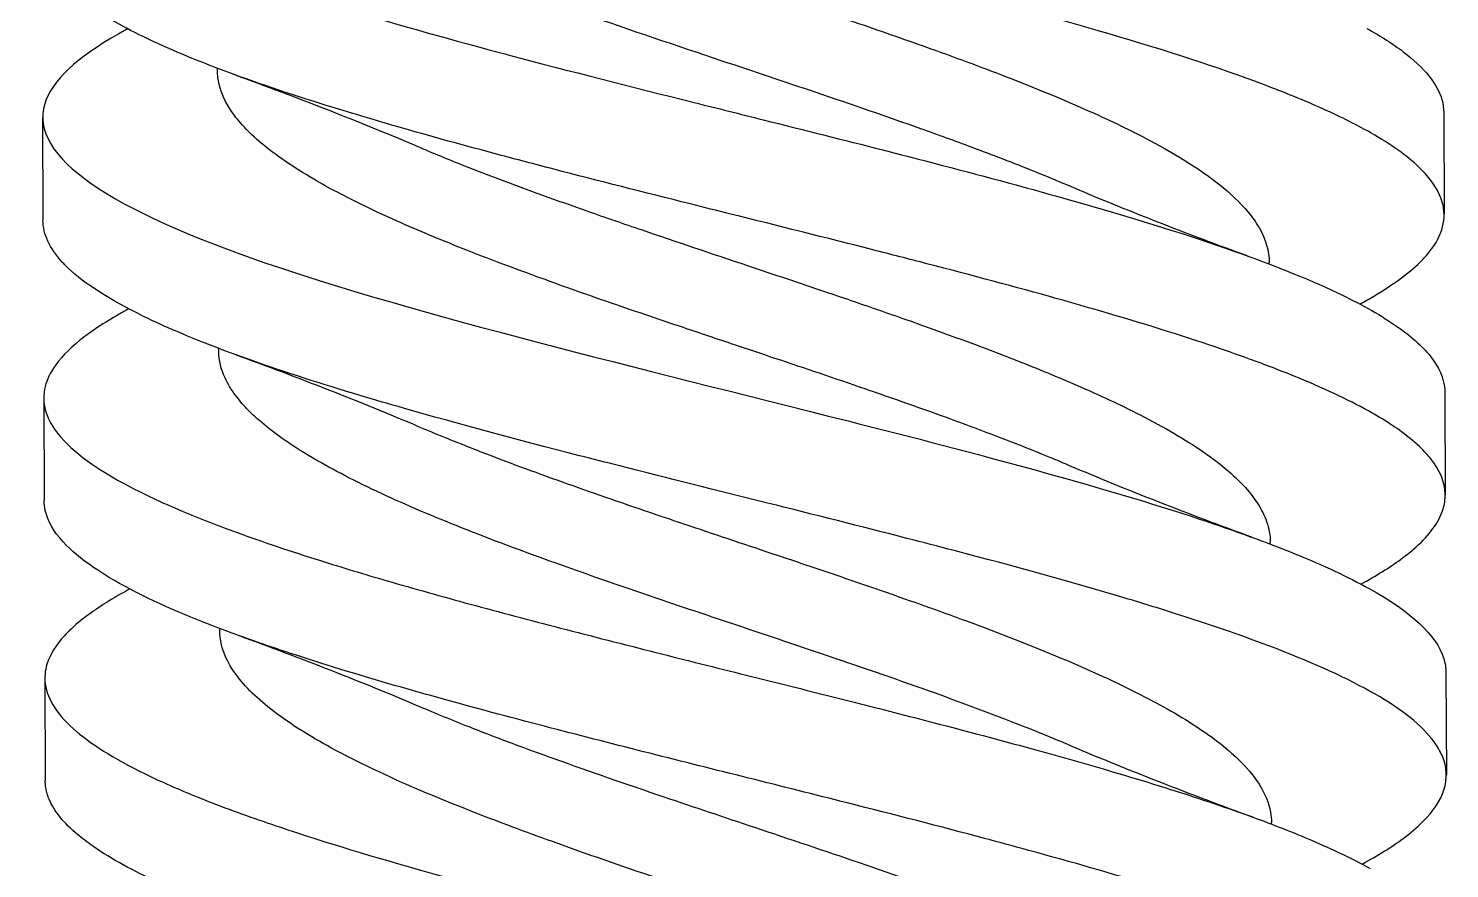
# Model space of a CAD drawing. Header units: millimetres. Extents: x 129 to 6329, y 33 to 3553.
# Drawn here: x 4321.33 to 4341.61, y 2787.15 to 2799.15 of the extents above; entities that cross this region are included whole.
import ezdxf

# ---------------------------------------------------------------- set-up
doc = ezdxf.new("R2010")
doc.units = ezdxf.units.MM
doc.layers.add('vistasIsometricas', color=255, linetype='Continuous')

msp = doc.modelspace()

# ---------------------------------------------------------------- linework, layer by layer
at = {"layer": 'vistasIsometricas', "extrusion": (-0.004614, 0.999989, 7.66e-14)}
for p, q in [((4324.026, 2798.554), (4324.026, 2798.583)), ((4321.529, 2797.874), (4321.535, 2796.41)), ((4341.529, 2797.954), (4341.535, 2796.498)), ((4339.038, 2795.789), (4339.038, 2795.81)), ((4324.043, 2794.554), (4324.042, 2794.583)), ((4321.545, 2793.874), (4321.551, 2792.41)), ((4341.545, 2793.954), (4341.551, 2792.49)), ((4339.054, 2791.789), (4339.054, 2791.81)), ((4324.059, 2790.554), (4324.059, 2790.583)), ((4341.561, 2789.954), (4341.567, 2788.49)), ((4321.561, 2789.874), (4321.567, 2788.41)), ((4339.07, 2787.789), (4339.07, 2787.81))]:
    msp.add_line(p, q, dxfattribs=at)
at = {"layer": 'vistasIsometricas'}
for points, knots in [([(4340.439, 2797.689), (4340.222, 2797.81), (4339.976, 2797.93), (4339.437, 2798.166), (4339.146, 2798.282), (4338.176, 2798.64), (4337.425, 2798.88), (4336.427, 2799.17), (4336.253, 2799.22), (4335.469, 2799.441), (4334.833, 2799.612), (4333.91, 2799.851), (4333.642, 2799.92), (4332.72, 2800.155), (4332.059, 2800.321), (4331.204, 2800.535), (4331.012, 2800.583), (4330.142, 2800.801), (4329.469, 2800.971), (4328.557, 2801.208), (4328.304, 2801.275), (4327.431, 2801.508), (4326.832, 2801.674), (4326.093, 2801.892), (4325.923, 2801.943), (4325.201, 2802.164), (4324.687, 2802.334), (4324.082, 2802.556), (4323.946, 2802.607), (4323.381, 2802.83), (4323, 2803.001), (4322.547, 2803.243), (4322.424, 2803.315), (4322.164, 2803.481), (4322.035, 2803.577), (4321.815, 2803.77), (4321.725, 2803.868), (4321.595, 2804.055), (4321.552, 2804.145), (4321.511, 2804.294), (4321.503, 2804.352), (4321.503, 2804.41)], [0.000021, 0.000021, 0.000021, 0.000021, 0.073523, 0.073523, 0.144731, 0.144731, 0.292879, 0.292879, 0.32365, 0.32365, 0.428977, 0.428977, 0.471545, 0.471545, 0.573996, 0.573996, 0.603679, 0.603679, 0.708957, 0.708957, 0.750098, 0.750098, 0.852867, 0.852867, 0.884311, 0.884311, 0.989297, 0.989297, 1.020925, 1.020925, 1.126202, 1.126202, 1.169934, 1.169934, 1.228456, 1.228456, 1.288214, 1.288214, 1.343128, 1.343128, 1.378564, 1.378564, 1.378564, 1.378564]), ([(4322.6, 2803.076), (4322.591, 2803.072), (4322.568, 2803.058), (4322.552, 2803.049), (4322.526, 2803.034), (4322.501, 2803.019), (4322.476, 2803.004), (4322.436, 2802.98), (4322.397, 2802.957), (4322.359, 2802.933), (4322.327, 2802.912), (4322.296, 2802.892), (4322.266, 2802.872), (4322.225, 2802.845), (4322.186, 2802.817), (4322.149, 2802.79), (4321.868, 2802.585), (4321.68, 2802.383), (4321.585, 2802.182), (4321.548, 2802.103), (4321.526, 2802.025), (4321.517, 2801.947), (4321.501, 2801.795), (4321.538, 2801.645), (4321.626, 2801.496), (4321.752, 2801.282), (4321.983, 2801.07), (4322.306, 2800.861), (4322.331, 2800.845), (4322.357, 2800.828), (4322.384, 2800.812), (4322.756, 2800.582), (4323.238, 2800.355), (4323.806, 2800.13), (4324.071, 2800.026), (4324.355, 2799.922), (4324.655, 2799.818), (4325.012, 2799.695), (4325.392, 2799.572), (4325.789, 2799.451), (4326.49, 2799.236), (4327.247, 2799.024), (4328.031, 2798.815), (4328.083, 2798.801), (4328.135, 2798.787), (4328.188, 2798.773), (4329.049, 2798.544), (4329.941, 2798.318), (4330.829, 2798.095), (4331.159, 2798.013), (4331.488, 2797.93), (4331.815, 2797.848), (4332.393, 2797.704), (4332.965, 2797.56), (4333.522, 2797.418), (4334.181, 2797.249), (4334.819, 2797.082), (4335.425, 2796.917), (4335.644, 2796.858), (4335.859, 2796.798), (4336.069, 2796.739), (4336.886, 2796.509), (4337.632, 2796.282), (4338.288, 2796.058), (4338.326, 2796.045), (4338.364, 2796.032), (4338.402, 2796.019), (4339.03, 2795.802), (4339.571, 2795.587), (4340.015, 2795.376), (4340.172, 2795.301), (4340.316, 2795.227), (4340.449, 2795.153)], [0.854433459, 0.854433459, 0.854433459, 0.854433459, 0.854459713, 0.854459713, 0.854459713, 0.854502461, 0.854502461, 0.854502461, 0.854571463, 0.854571463, 0.854571463, 0.854630058, 0.854630058, 0.854630058, 0.854709469, 0.854709469, 0.854709469, 0.85530374, 0.85530374, 0.85530374, 0.855537501, 0.855537501, 0.855537501, 0.855991124, 0.855991124, 0.855991124, 0.856641544, 0.856641544, 0.856641544, 0.856693061, 0.856693061, 0.856693061, 0.857410533, 0.857410533, 0.857410533, 0.857745587, 0.857745587, 0.857745587, 0.858144636, 0.858144636, 0.858144636, 0.858849629, 0.858849629, 0.858849629, 0.858896541, 0.858896541, 0.858896541, 0.859667637, 0.859667637, 0.859667637, 0.859953672, 0.859953672, 0.859953672, 0.860459487, 0.860459487, 0.860459487, 0.861057715, 0.861057715, 0.861057715, 0.861273829, 0.861273829, 0.861273829, 0.862112709, 0.862112709, 0.862112709, 0.862161758, 0.862161758, 0.862161758, 0.862978493, 0.862978493, 0.862978493, 0.863265801, 0.863265801, 0.863265801, 0.863265801]), ([(4336.172, 2796.908), (4336.012, 2796.976), (4335.847, 2797.045), (4335.394, 2797.228), (4335.097, 2797.342), (4334.554, 2797.544), (4334.313, 2797.632), (4333.583, 2797.892), (4333.082, 2798.064), (4332.129, 2798.387), (4331.679, 2798.537), (4330.57, 2798.909), (4329.916, 2799.129), (4328.917, 2799.48), (4328.558, 2799.609), (4327.745, 2799.913), (4327.303, 2800.087), (4326.497, 2800.43), (4326.133, 2800.599), (4325.51, 2800.921), (4325.246, 2801.075), (4324.866, 2801.331), (4324.731, 2801.433), (4324.507, 2801.625), (4324.415, 2801.716), (4324.216, 2801.946), (4324.128, 2802.085), (4324.042, 2802.309), (4324.022, 2802.393), (4324.012, 2802.503), (4324.01, 2802.528), (4324.01, 2802.554)], [-16.5557782, -16.5557782, -16.5557782, -16.5557782, -16.5236207, -16.5236207, -16.4696742, -16.4696742, -16.4283022, -16.4283022, -16.346971, -16.346971, -16.2759669, -16.2759669, -16.1713569, -16.1713569, -16.1103879, -16.1103879, -16.0280628, -16.0280628, -15.948455, -15.948455, -15.876188, -15.876188, -15.8282047, -15.8282047, -15.7857578, -15.7857578, -15.720253, -15.720253, -15.6808926, -15.6808926, -15.6690373, -15.6690373, -15.6690373, -15.6690373]), ([(4326.861, 2801.47), (4326.955, 2801.429), (4327.052, 2801.389), (4327.351, 2801.265), (4327.56, 2801.182), (4328.296, 2800.898), (4328.85, 2800.697), (4329.92, 2800.324), (4330.426, 2800.152), (4331.168, 2799.903), (4331.398, 2799.826), (4332.155, 2799.572), (4332.679, 2799.396), (4333.538, 2799.101), (4333.878, 2798.982), (4334.605, 2798.721), (4334.988, 2798.579), (4335.8, 2798.262), (4336.218, 2798.088), (4336.746, 2797.846), (4336.886, 2797.78), (4337.38, 2797.536), (4337.697, 2797.359), (4338.095, 2797.098), (4338.211, 2797.015), (4338.486, 2796.798), (4338.626, 2796.664), (4338.798, 2796.457), (4338.85, 2796.382), (4338.988, 2796.142), (4339.037, 2795.977), (4339.038, 2795.81)], [-13.7736914, -13.7736914, -13.7736914, -13.7736914, -13.7546245, -13.7546245, -13.7154206, -13.7154206, -13.6203665, -13.6203665, -13.539196, -13.539196, -13.5027464, -13.5027464, -13.4194587, -13.4194587, -13.3633653, -13.3633653, -13.2962518, -13.2962518, -13.2140744, -13.2140744, -13.1828552, -13.1828552, -13.09961, -13.09961, -13.0605019, -13.0605019, -12.9979981, -12.9979981, -12.9633834, -12.9633834, -12.8858937, -12.8858937, -12.8858937, -12.8858937]), ([(4340.347, 2791.217), (4340.563, 2791.334), (4340.752, 2791.451), (4340.979, 2791.617), (4341.042, 2791.666), (4341.301, 2791.889), (4341.436, 2792.063), (4341.529, 2792.305), (4341.544, 2792.372), (4341.562, 2792.609), (4341.508, 2792.778), (4341.352, 2792.999), (4341.31, 2793.051), (4341.192, 2793.176), (4341.111, 2793.249), (4340.863, 2793.445), (4340.675, 2793.567), (4340.156, 2793.856), (4339.8, 2794.021), (4339.192, 2794.269), (4338.98, 2794.35), (4338.571, 2794.499), (4338.378, 2794.566), (4337.668, 2794.805), (4337.114, 2794.976), (4336.355, 2795.195), (4336.185, 2795.244), (4335.417, 2795.46), (4334.794, 2795.626), (4333.897, 2795.859), (4333.64, 2795.925), (4332.712, 2796.162), (4332.032, 2796.332), (4331.159, 2796.55), (4330.967, 2796.598), (4330.115, 2796.812), (4329.462, 2796.977), (4328.556, 2797.213), (4328.289, 2797.283), (4327.388, 2797.524), (4326.776, 2797.694), (4326.028, 2797.916), (4325.86, 2797.967), (4325.144, 2798.187), (4324.635, 2798.357), (4324.034, 2798.58), (4323.897, 2798.632), (4323.344, 2798.853), (4322.976, 2799.02), (4322.547, 2799.253), (4322.436, 2799.318), (4322.065, 2799.554), (4321.861, 2799.726), (4321.684, 2799.948), (4321.65, 2799.998), (4321.554, 2800.168), (4321.519, 2800.289), (4321.519, 2800.41)], [1.122027, 1.122027, 1.122027, 1.122027, 1.192463, 1.192463, 1.22208, 1.22208, 1.327343, 1.327343, 1.368295, 1.368295, 1.471107, 1.471107, 1.502683, 1.502683, 1.547156, 1.547156, 1.621951, 1.621951, 1.723566, 1.723566, 1.773471, 1.773471, 1.814868, 1.814868, 1.920167, 1.920167, 1.950052, 1.950052, 2.0529, 2.0529, 2.093703, 2.093703, 2.198957, 2.198957, 2.228695, 2.228695, 2.330973, 2.330973, 2.374351, 2.374351, 2.479654, 2.479654, 2.511031, 2.511031, 2.61584, 2.61584, 2.648189, 2.648189, 2.751256, 2.751256, 2.791108, 2.791108, 2.896247, 2.896247, 2.926824, 2.926824, 3.000438, 3.000438, 3.000438, 3.000438]), ([(4322.616, 2799.076), (4322.022, 2798.741), (4321.661, 2798.407), (4321.559, 2798.074), (4321.327, 2797.314), (4322.517, 2796.559), (4324.703, 2795.807), (4326.899, 2795.052), (4330.055, 2794.3), (4333.029, 2793.547), (4334.87, 2793.081), (4336.628, 2792.614), (4338.044, 2792.146), (4339.041, 2791.816), (4339.869, 2791.485), (4340.465, 2791.153)], [0.86021381, 0.86021381, 0.86021381, 0.86021381, 0.8616589, 0.8616589, 0.8616589, 0.86496019, 0.86496019, 0.86496019, 0.868277, 0.868277, 0.868277, 0.87032941, 0.87032941, 0.87032941, 0.87177449, 0.87177449, 0.87177449, 0.87177449]), ([(4322.744, 2799.147), (4322.723, 2799.136), (4322.702, 2799.124), (4322.682, 2799.113), (4322.671, 2799.107), (4322.66, 2799.101), (4322.649, 2799.095), (4322.637, 2799.089), (4322.621, 2799.079), (4322.616, 2799.076)], [0.86016291454, 0.86016291454, 0.86016291454, 0.86016291454, 0.86018722147, 0.86018722147, 0.86018722147, 0.86020051661, 0.86020051661, 0.86020051661, 0.86021381176, 0.86021381176, 0.86021381176, 0.86021381176]), ([(4340.433, 2799.153), (4340.632, 2799.042), (4340.806, 2798.931), (4340.952, 2798.821), (4341.254, 2798.591), (4341.44, 2798.362), (4341.504, 2798.133), (4341.504, 2798.131), (4341.505, 2798.129), (4341.505, 2798.127), (4341.521, 2798.07), (4341.529, 2798.012), (4341.529, 2797.954)], [0.859865617, 0.859865617, 0.859865617, 0.859865617, 0.860348333, 0.860348333, 0.860348333, 0.861346503, 0.861346503, 0.861346503, 0.861354229, 0.861354229, 0.861354229, 0.861605635, 0.861605635, 0.861605635, 0.861605635]), ([(4336.188, 2792.908), (4336.109, 2792.942), (4336.028, 2792.976), (4335.754, 2793.09), (4335.555, 2793.169), (4334.981, 2793.393), (4334.595, 2793.536), (4333.893, 2793.788), (4333.584, 2793.896), (4332.848, 2794.15), (4332.417, 2794.295), (4331.791, 2794.505), (4331.599, 2794.57), (4331.162, 2794.716), (4330.918, 2794.798), (4330.308, 2795.004), (4329.943, 2795.128), (4329.096, 2795.421), (4328.622, 2795.591), (4327.974, 2795.834), (4327.783, 2795.907), (4327.263, 2796.112), (4326.946, 2796.243), (4326.461, 2796.458), (4326.28, 2796.541), (4325.851, 2796.75), (4325.614, 2796.875), (4325.105, 2797.172), (4324.853, 2797.344), (4324.471, 2797.667), (4324.33, 2797.817), (4324.141, 2798.096), (4324.082, 2798.223), (4324.035, 2798.419), (4324.027, 2798.486), (4324.026, 2798.554)], [-17.2587033, -17.2587033, -17.2587033, -17.2587033, -17.2427889, -17.2427889, -17.2051861, -17.2051861, -17.1375005, -17.1375005, -17.086525, -17.086525, -17.0178232, -17.0178232, -16.987324, -16.987324, -16.9487147, -16.9487147, -16.8900847, -16.8900847, -16.809991, -16.809991, -16.7753466, -16.7753466, -16.7134051, -16.7134051, -16.6740585, -16.6740585, -16.6151738, -16.6151738, -16.5341399, -16.5341399, -16.4635872, -16.4635872, -16.4036869, -16.4036869, -16.3721254, -16.3721254, -16.3721254, -16.3721254]), ([(4340.331, 2795.217), (4340.401, 2795.255), (4340.467, 2795.293), (4340.828, 2795.505), (4341.062, 2795.679), (4341.279, 2795.905), (4341.323, 2795.957), (4341.533, 2796.246), (4341.578, 2796.482), (4341.437, 2796.879), (4341.32, 2797.04), (4340.968, 2797.364), (4340.731, 2797.526), (4340.439, 2797.689)], [4.3660374, 4.3660374, 4.3660374, 4.3660374, 4.3886824, 4.3886824, 4.4939877, 4.4939877, 4.5253669, 4.5253669, 4.6688388, 4.6688388, 4.7666457, 4.7666457, 4.8661634, 4.8661634, 4.8661634, 4.8661634]), ([(4326.877, 2797.47), (4327.092, 2797.377), (4327.317, 2797.285), (4327.713, 2797.128), (4327.881, 2797.064), (4328.45, 2796.848), (4328.868, 2796.698), (4329.557, 2796.456), (4329.82, 2796.365), (4330.581, 2796.105), (4331.085, 2795.936), (4331.962, 2795.642), (4332.334, 2795.518), (4332.947, 2795.31), (4333.189, 2795.227), (4333.625, 2795.076), (4333.82, 2795.008), (4334.509, 2794.763), (4334.986, 2794.587), (4335.737, 2794.292), (4336.025, 2794.173), (4336.621, 2793.915), (4336.921, 2793.774), (4337.537, 2793.459), (4337.836, 2793.285), (4338.19, 2793.041), (4338.284, 2792.971), (4338.591, 2792.722), (4338.76, 2792.544), (4338.929, 2792.28), (4338.97, 2792.196), (4339.035, 2792.012), (4339.053, 2791.911), (4339.054, 2791.81)], [-11.9057724, -11.9057724, -11.9057724, -11.9057724, -11.862245, -11.862245, -11.8317885, -11.8317885, -11.760478, -11.760478, -11.7176051, -11.7176051, -11.6377554, -11.6377554, -11.5788031, -11.5788031, -11.5396352, -11.5396352, -11.507517, -11.507517, -11.4242118, -11.4242118, -11.3685525, -11.3685525, -11.3024357, -11.3024357, -11.2206774, -11.2206774, -11.1879876, -11.1879876, -11.1041645, -11.1041645, -11.0649572, -11.0649572, -11.0180398, -11.0180398, -11.0180398, -11.0180398]), ([(4340.471, 2789.689), (4340.08, 2789.907), (4339.593, 2790.122), (4339.031, 2790.335), (4338.62, 2790.491), (4338.169, 2790.646), (4337.687, 2790.799), (4337.459, 2790.872), (4337.223, 2790.944), (4336.982, 2791.017), (4336.217, 2791.246), (4335.391, 2791.472), (4334.539, 2791.696), (4334.317, 2791.754), (4334.093, 2791.812), (4333.868, 2791.87), (4333.211, 2792.039), (4332.543, 2792.207), (4331.879, 2792.374), (4331.166, 2792.552), (4330.457, 2792.729), (4329.767, 2792.905), (4329.575, 2792.954), (4329.384, 2793.003), (4329.195, 2793.051), (4328.308, 2793.28), (4327.461, 2793.506), (4326.682, 2793.729), (4326.475, 2793.788), (4326.274, 2793.847), (4326.077, 2793.906), (4325.514, 2794.075), (4324.993, 2794.242), (4324.522, 2794.408), (4324.076, 2794.565), (4323.675, 2794.722), (4323.324, 2794.876), (4323.163, 2794.947), (4323.012, 2795.018), (4322.873, 2795.089), (4322.417, 2795.319), (4322.075, 2795.546), (4321.853, 2795.771), (4321.838, 2795.787), (4321.823, 2795.802), (4321.809, 2795.817), (4321.626, 2796.017), (4321.536, 2796.214), (4321.535, 2796.41)], [0.12484551, 0.12484551, 0.12484551, 0.12484551, 0.12577136, 0.12577136, 0.12577136, 0.12644862, 0.12644862, 0.12644862, 0.12676931, 0.12676931, 0.12676931, 0.12778695, 0.12778695, 0.12778695, 0.12805174, 0.12805174, 0.12805174, 0.12882551, 0.12882551, 0.12882551, 0.12965485, 0.12965485, 0.12965485, 0.12988632, 0.12988632, 0.12988632, 0.13097088, 0.13097088, 0.13097088, 0.13125796, 0.13125796, 0.13125796, 0.13208087, 0.13208087, 0.13208087, 0.13286107, 0.13286107, 0.13286107, 0.13321816, 0.13321816, 0.13321816, 0.13438486, 0.13438486, 0.13438486, 0.13446419, 0.13446419, 0.13446419, 0.13549978, 0.13549978, 0.13549978, 0.13549978]), ([(4322.76, 2795.147), (4322.713, 2795.122), (4322.667, 2795.097), (4322.404, 2794.947), (4322.217, 2794.824), (4321.897, 2794.566), (4321.77, 2794.433), (4321.618, 2794.2), (4321.576, 2794.1), (4321.533, 2793.872), (4321.546, 2793.744), (4321.638, 2793.516), (4321.702, 2793.416), (4321.902, 2793.185), (4322.054, 2793.055), (4322.386, 2792.826), (4322.55, 2792.728), (4322.967, 2792.506), (4323.23, 2792.382), (4323.765, 2792.157), (4324.026, 2792.055), (4324.673, 2791.819), (4325.071, 2791.686), (4325.8, 2791.456), (4326.118, 2791.36), (4326.829, 2791.153), (4327.226, 2791.042), (4328.053, 2790.816), (4328.483, 2790.703), (4329.369, 2790.473), (4329.823, 2790.357), (4330.71, 2790.133), (4331.141, 2790.025), (4332.089, 2789.788), (4332.605, 2789.659), (4333.5, 2789.432), (4333.881, 2789.334), (4334.728, 2789.114), (4335.19, 2788.991), (4336.009, 2788.766), (4336.369, 2788.664), (4337.175, 2788.428), (4337.611, 2788.294), (4338.312, 2788.063), (4338.59, 2787.967), (4339.154, 2787.759), (4339.435, 2787.648), (4339.987, 2787.409), (4340.251, 2787.281), (4340.481, 2787.153)], [1.608051, 1.608051, 1.608051, 1.608051, 1.623221, 1.623221, 1.698254, 1.698254, 1.779202, 1.779202, 1.839951, 1.839951, 1.917997, 1.917997, 1.979247, 1.979247, 2.059042, 2.059042, 2.119343, 2.119343, 2.195376, 2.195376, 2.257976, 2.257976, 2.340443, 2.340443, 2.399667, 2.399667, 2.468319, 2.468319, 2.538693, 2.538693, 2.610292, 2.610292, 2.676963, 2.676963, 2.756853, 2.756853, 2.817108, 2.817108, 2.892905, 2.892905, 2.955683, 2.955683, 3.038322, 3.038322, 3.097491, 3.097491, 3.165629, 3.165629, 3.243801, 3.243801, 3.243801, 3.243801]), ([(4340.449, 2795.153), (4340.729, 2794.997), (4340.956, 2794.843), (4341.127, 2794.69), (4341.208, 2794.619), (4341.277, 2794.547), (4341.334, 2794.477), (4341.462, 2794.316), (4341.531, 2794.158), (4341.543, 2794.002), (4341.544, 2793.986), (4341.545, 2793.97), (4341.545, 2793.954)], [0.863265802, 0.863265802, 0.863265802, 0.863265802, 0.863873953, 0.863873953, 0.863873953, 0.864158866, 0.864158866, 0.864158866, 0.864802359, 0.864802359, 0.864802359, 0.864867589, 0.864867589, 0.864867589, 0.864867589]), ([(4336.203, 2788.908), (4336.2, 2788.91), (4336.196, 2788.911), (4335.988, 2789), (4335.775, 2789.088), (4335.17, 2789.328), (4334.763, 2789.48), (4333.981, 2789.763), (4333.611, 2789.892), (4332.864, 2790.15), (4332.488, 2790.277), (4331.72, 2790.534), (4331.331, 2790.665), (4330.645, 2790.895), (4330.348, 2790.995), (4329.679, 2791.224), (4329.309, 2791.353), (4328.473, 2791.652), (4328.016, 2791.821), (4327.173, 2792.154), (4326.788, 2792.316), (4326.067, 2792.647), (4325.736, 2792.815), (4325.28, 2793.079), (4325.128, 2793.174), (4324.773, 2793.42), (4324.591, 2793.57), (4324.385, 2793.785), (4324.33, 2793.85), (4324.221, 2793.997), (4324.171, 2794.079), (4324.076, 2794.286), (4324.046, 2794.411), (4324.043, 2794.542), (4324.043, 2794.548), (4324.043, 2794.554)], [-16.6368764, -16.6368764, -16.6368764, -16.6368764, -16.6361719, -16.6361719, -16.5950283, -16.5950283, -16.5230544, -16.5230544, -16.4618497, -16.4618497, -16.4017644, -16.4017644, -16.3401708, -16.3401708, -16.2928761, -16.2928761, -16.2320911, -16.2320911, -16.1517876, -16.1517876, -16.0751121, -16.0751121, -15.9959128, -15.9959128, -15.9510206, -15.9510206, -15.8804306, -15.8804306, -15.8500851, -15.8500851, -15.8115305, -15.8115305, -15.7529336, -15.7529336, -15.7502826, -15.7502826, -15.7502826, -15.7502826]), ([(4326.892, 2793.47), (4327.017, 2793.416), (4327.145, 2793.363), (4327.475, 2793.229), (4327.68, 2793.148), (4328.063, 2793), (4328.24, 2792.934), (4328.813, 2792.723), (4329.222, 2792.578), (4329.956, 2792.323), (4330.275, 2792.215), (4331.018, 2791.964), (4331.443, 2791.822), (4332.101, 2791.601), (4332.334, 2791.523), (4333.025, 2791.289), (4333.476, 2791.134), (4334.188, 2790.883), (4334.456, 2790.787), (4335.193, 2790.514), (4335.645, 2790.338), (4336.481, 2789.986), (4336.862, 2789.812), (4337.354, 2789.561), (4337.496, 2789.484), (4337.925, 2789.239), (4338.178, 2789.071), (4338.554, 2788.765), (4338.692, 2788.629), (4338.939, 2788.315), (4339.025, 2788.138), (4339.065, 2787.91), (4339.07, 2787.86), (4339.07, 2787.81)], [-12.5294172, -12.5294172, -12.5294172, -12.5294172, -12.5041913, -12.5041913, -12.4660247, -12.4660247, -12.4347426, -12.4347426, -12.366159, -12.366159, -12.3147603, -12.3147603, -12.2476296, -12.2476296, -12.2105637, -12.2105637, -12.1373997, -12.1373997, -12.0919567, -12.0919567, -12.0087911, -12.0087911, -11.9267068, -11.9267068, -11.8907521, -11.8907521, -11.8116179, -11.8116179, -11.7478498, -11.7478498, -11.6648517, -11.6648517, -11.6416581, -11.6416581, -11.6416581, -11.6416581]), ([(4340.379, 2783.217), (4340.429, 2783.244), (4340.477, 2783.271), (4340.621, 2783.354), (4340.713, 2783.41), (4341.06, 2783.64), (4341.259, 2783.812), (4341.437, 2784.046), (4341.475, 2784.106), (4341.588, 2784.339), (4341.605, 2784.509), (4341.538, 2784.737), (4341.513, 2784.794), (4341.386, 2785.023), (4341.223, 2785.194), (4340.916, 2785.424), (4340.83, 2785.483), (4340.465, 2785.713), (4340.133, 2785.883), (4339.615, 2786.109), (4339.478, 2786.166), (4338.91, 2786.393), (4338.433, 2786.563), (4337.731, 2786.791), (4337.547, 2786.849), (4336.808, 2787.077), (4336.222, 2787.245), (4335.398, 2787.471), (4335.187, 2787.528), (4334.34, 2787.754), (4333.685, 2787.923), (4332.082, 2788.328), (4331.132, 2788.564), (4329.72, 2788.921), (4329.249, 2789.041), (4328.278, 2789.294), (4327.781, 2789.426), (4327.036, 2789.633), (4326.775, 2789.706), (4326.007, 2789.929), (4325.52, 2790.078), (4324.814, 2790.311), (4324.571, 2790.395), (4323.779, 2790.682), (4323.291, 2790.885), (4322.404, 2791.333), (4322.045, 2791.576), (4321.687, 2791.969), (4321.602, 2792.117), (4321.557, 2792.314), (4321.551, 2792.362), (4321.551, 2792.41)], [1.12218, 1.12218, 1.12218, 1.12218, 1.138234, 1.138234, 1.172174, 1.172174, 1.27663, 1.27663, 1.313343, 1.313343, 1.417146, 1.417146, 1.451721, 1.451721, 1.55603, 1.55603, 1.592228, 1.592228, 1.696153, 1.696153, 1.731107, 1.731107, 1.835326, 1.835326, 1.871226, 1.871226, 1.975222, 1.975222, 2.010398, 2.010398, 2.114565, 2.114565, 2.260761, 2.260761, 2.335064, 2.335064, 2.417036, 2.417036, 2.462499, 2.462499, 2.55456, 2.55456, 2.606097, 2.606097, 2.731406, 2.731406, 2.881121, 2.881121, 2.971619, 2.971619, 3.000942, 3.000942, 3.000942, 3.000942]), ([(4340.465, 2791.153), (4341.061, 2790.822), (4341.425, 2790.489), (4341.529, 2790.155), (4341.55, 2790.088), (4341.56, 2790.021), (4341.56, 2789.954)], [0.871774491, 0.871774491, 0.871774491, 0.871774491, 0.873219577, 0.873219577, 0.873219577, 0.873509746, 0.873509746, 0.873509746, 0.873509746]), ([(4322.648, 2791.076), (4322.535, 2791.013), (4322.417, 2790.941), (4322.316, 2790.873), (4322.292, 2790.857), (4322.269, 2790.841), (4322.247, 2790.825), (4322.128, 2790.742), (4322.024, 2790.658), (4321.935, 2790.575), (4321.901, 2790.543), (4321.869, 2790.511), (4321.84, 2790.479), (4321.716, 2790.344), (4321.633, 2790.209), (4321.592, 2790.074), (4321.563, 2789.98), (4321.555, 2789.885), (4321.567, 2789.791), (4321.597, 2789.562), (4321.75, 2789.334), (4322.02, 2789.106), (4322.031, 2789.097), (4322.042, 2789.088), (4322.053, 2789.079), (4322.321, 2788.86), (4322.697, 2788.641), (4323.167, 2788.423), (4323.408, 2788.312), (4323.674, 2788.2), (4323.963, 2788.088), (4324.26, 2787.973), (4324.581, 2787.858), (4324.924, 2787.743), (4325.561, 2787.529), (4326.27, 2787.316), (4327.03, 2787.102), (4327.074, 2787.09), (4327.119, 2787.077), (4327.163, 2787.065), (4327.973, 2786.839), (4328.837, 2786.613), (4329.723, 2786.387), (4330.076, 2786.297), (4330.431, 2786.207), (4330.789, 2786.118), (4331.331, 2785.982), (4331.876, 2785.846), (4332.418, 2785.709), (4333.182, 2785.517), (4333.938, 2785.325), (4334.668, 2785.133), (4334.797, 2785.099), (4334.924, 2785.065), (4335.051, 2785.031), (4335.898, 2784.805), (4336.701, 2784.578), (4337.433, 2784.352), (4337.654, 2784.283), (4337.869, 2784.214), (4338.077, 2784.146), (4338.555, 2783.987), (4338.996, 2783.829), (4339.389, 2783.67), (4339.816, 2783.498), (4340.187, 2783.326), (4340.497, 2783.153)], [0.87177452, 0.87177452, 0.87177452, 0.87177452, 0.87206765, 0.87206765, 0.87206765, 0.8721358, 0.8721358, 0.8721358, 0.87249707, 0.87249707, 0.87249707, 0.87263533, 0.87263533, 0.87263533, 0.87321961, 0.87321961, 0.87321961, 0.87363021, 0.87363021, 0.87363021, 0.87462508, 0.87462508, 0.87462508, 0.87466469, 0.87466469, 0.87466469, 0.87561995, 0.87561995, 0.87561995, 0.87610978, 0.87610978, 0.87610978, 0.87661484, 0.87661484, 0.87661484, 0.87755486, 0.87755486, 0.87755486, 0.8776097, 0.8776097, 0.8776097, 0.87860457, 0.87860457, 0.87860457, 0.87899994, 0.87899994, 0.87899994, 0.87959946, 0.87959946, 0.87959946, 0.88044503, 0.88044503, 0.88044503, 0.88059433, 0.88059433, 0.88059433, 0.8815892, 0.8815892, 0.8815892, 0.88189011, 0.88189011, 0.88189011, 0.88258409, 0.88258409, 0.88258409, 0.8833352, 0.8833352, 0.8833352, 0.8833352]), ([(4336.219, 2784.909), (4335.678, 2785.14), (4335.082, 2785.37), (4334.089, 2785.73), (4333.722, 2785.86), (4332.84, 2786.164), (4332.323, 2786.338), (4331.301, 2786.68), (4330.799, 2786.848), (4329.791, 2787.19), (4329.289, 2787.364), (4328.614, 2787.608), (4328.425, 2787.677), (4327.777, 2787.919), (4327.339, 2788.092), (4326.453, 2788.47), (4326.021, 2788.674), (4325.495, 2788.962), (4325.354, 2789.044), (4325.079, 2789.217), (4324.948, 2789.308), (4324.6, 2789.573), (4324.42, 2789.748), (4324.166, 2790.094), (4324.091, 2790.265), (4324.062, 2790.476), (4324.059, 2790.515), (4324.059, 2790.554)], [-18.5048211, -18.5048211, -18.5048211, -18.5048211, -18.3959949, -18.3959949, -18.3349012, -18.3349012, -18.2525503, -18.2525503, -18.1731448, -18.1731448, -18.0908385, -18.0908385, -18.0582261, -18.0582261, -17.9764536, -17.9764536, -17.8799599, -17.8799599, -17.8411369, -17.8411369, -17.7986171, -17.7986171, -17.716356, -17.716356, -17.636218, -17.636218, -17.6179408, -17.6179408, -17.6179408, -17.6179408]), ([(4340.363, 2787.217), (4340.59, 2787.34), (4340.786, 2787.462), (4340.949, 2787.583), (4341.056, 2787.662), (4341.149, 2787.741), (4341.228, 2787.82), (4341.382, 2787.973), (4341.484, 2788.125), (4341.533, 2788.276), (4341.586, 2788.441), (4341.577, 2788.605), (4341.506, 2788.768), (4341.478, 2788.834), (4341.44, 2788.9), (4341.392, 2788.965), (4341.223, 2789.196), (4340.932, 2789.425), (4340.538, 2789.652), (4340.516, 2789.664), (4340.493, 2789.677), (4340.471, 2789.689)], [0.121472751, 0.121472751, 0.121472751, 0.121472751, 0.121955933, 0.121955933, 0.121955933, 0.122271402, 0.122271402, 0.122271402, 0.122885183, 0.122885183, 0.122885183, 0.123558457, 0.123558457, 0.123558457, 0.12383026, 0.12383026, 0.12383026, 0.124792012, 0.124792012, 0.124792012, 0.124845512, 0.124845512, 0.124845512, 0.124845512]), ([(4326.908, 2789.47), (4327.137, 2789.372), (4327.377, 2789.274), (4327.836, 2789.093), (4328.052, 2789.011), (4328.455, 2788.86), (4328.639, 2788.793), (4329.333, 2788.543), (4329.861, 2788.361), (4330.827, 2788.033), (4331.26, 2787.888), (4332.195, 2787.575), (4332.695, 2787.407), (4333.698, 2787.063), (4334.198, 2786.887), (4335.148, 2786.537), (4335.597, 2786.363), (4336.202, 2786.111), (4336.382, 2786.033), (4336.909, 2785.796), (4337.232, 2785.638), (4337.811, 2785.318), (4338.066, 2785.158), (4338.511, 2784.823), (4338.695, 2784.65), (4338.925, 2784.35), (4338.995, 2784.224), (4339.069, 2784.002), (4339.085, 2783.906), (4339.086, 2783.81)], [-11.9067117, -11.9067117, -11.9067117, -11.9067117, -11.860495, -11.860495, -11.8214328, -11.8214328, -11.7896297, -11.7896297, -11.7034303, -11.7034303, -11.6348693, -11.6348693, -11.5554734, -11.5554734, -11.4723734, -11.4723734, -11.3903775, -11.3903775, -11.353718, -11.353718, -11.2790128, -11.2790128, -11.2036844, -11.2036844, -11.1224604, -11.1224604, -11.0634607, -11.0634607, -11.0188722, -11.0188722, -11.0188722, -11.0188722]), ([(4340.395, 2779.218), (4340.463, 2779.254), (4340.528, 2779.29), (4340.887, 2779.501), (4341.121, 2779.675), (4341.351, 2779.913), (4341.403, 2779.977), (4341.563, 2780.212), (4341.613, 2780.382), (4341.591, 2780.602), (4341.581, 2780.652), (4341.508, 2780.873), (4341.385, 2781.043), (4341.116, 2781.286), (4341.024, 2781.358), (4340.784, 2781.526), (4340.628, 2781.622), (4340.274, 2781.814), (4340.078, 2781.911), (4339.622, 2782.115), (4339.359, 2782.223), (4338.756, 2782.452), (4338.413, 2782.573), (4337.739, 2782.795), (4337.416, 2782.896), (4336.635, 2783.131), (4336.168, 2783.264), (4335.417, 2783.471), (4335.145, 2783.544), (4334.296, 2783.77), (4333.705, 2783.921), (4332.808, 2784.149), (4332.508, 2784.224), (4331.554, 2784.464), (4330.899, 2784.627), (4330.055, 2784.84), (4329.86, 2784.89), (4329.015, 2785.105), (4328.379, 2785.27), (4327.513, 2785.505), (4327.264, 2785.574), (4326.414, 2785.813), (4325.841, 2785.983), (4325.155, 2786.204), (4325.005, 2786.254), (4324.36, 2786.472), (4323.908, 2786.641), (4323.373, 2786.868), (4323.242, 2786.926), (4322.758, 2787.155), (4322.456, 2787.324), (4322.137, 2787.551), (4322.064, 2787.608), (4321.803, 2787.835), (4321.673, 2788.005), (4321.589, 2788.235), (4321.575, 2788.294), (4321.568, 2788.372), (4321.567, 2788.391), (4321.567, 2788.41)], [1.122217, 1.122217, 1.122217, 1.122217, 1.144185, 1.144185, 1.249143, 1.249143, 1.287956, 1.287956, 1.391261, 1.391261, 1.421406, 1.421406, 1.525393, 1.525393, 1.569387, 1.569387, 1.627894, 1.627894, 1.686882, 1.686882, 1.753161, 1.753161, 1.827238, 1.827238, 1.88956, 1.88956, 1.971669, 1.971669, 2.01689, 2.01689, 2.110725, 2.110725, 2.157331, 2.157331, 2.258483, 2.258483, 2.28903, 2.28903, 2.39153, 2.39153, 2.433887, 2.433887, 2.539217, 2.539217, 2.569832, 2.569832, 2.673842, 2.673842, 2.709699, 2.709699, 2.813909, 2.813909, 2.848916, 2.848916, 2.952862, 2.952862, 2.988987, 2.988987, 3.000521, 3.000521, 3.000521, 3.000521])]:
    msp.add_open_spline(points, degree=3, knots=knots, dxfattribs=at)
for points in [[(4324.267, 2798.494), (4325.163, 2798.167), (4326.042, 2797.827), (4326.877, 2797.47)], [(4325.746, 2798.002), (4325.746, 2798.002), (4325.746, 2798.002), (4325.746, 2798.002)], [(4338.743, 2795.898), (4337.86, 2796.221), (4336.994, 2796.556), (4336.172, 2796.908)], [(4324.476, 2795.886), (4324.476, 2795.886), (4324.476, 2795.886), (4324.476, 2795.886)], [(4324.855, 2795.755), (4324.855, 2795.755), (4324.855, 2795.755), (4324.855, 2795.755)], [(4338.237, 2794.614), (4338.237, 2794.614), (4338.237, 2794.614), (4338.237, 2794.614)], [(4324.284, 2794.494), (4325.179, 2794.167), (4326.058, 2793.827), (4326.892, 2793.47)], [(4338.627, 2794.478), (4338.627, 2794.478), (4338.627, 2794.478), (4338.627, 2794.478)], [(4338.791, 2791.887), (4337.897, 2792.213), (4337.02, 2792.552), (4336.188, 2792.908)], [(4324.492, 2791.886), (4324.492, 2791.886), (4324.492, 2791.886), (4324.492, 2791.886)], [(4324.871, 2791.755), (4324.871, 2791.755), (4324.871, 2791.755), (4324.871, 2791.755)], [(4322.776, 2791.147), (4322.732, 2791.123), (4322.689, 2791.1), (4322.648, 2791.076)], [(4338.253, 2790.614), (4338.253, 2790.614), (4338.253, 2790.614), (4338.253, 2790.614)], [(4324.333, 2790.481), (4325.217, 2790.158), (4326.085, 2789.822), (4326.908, 2789.47)], [(4338.643, 2790.478), (4338.643, 2790.478), (4338.643, 2790.478), (4338.643, 2790.478)], [(4338.808, 2787.886), (4337.913, 2788.213), (4337.036, 2788.552), (4336.203, 2788.908)], [(4337.332, 2788.378), (4337.332, 2788.378), (4337.332, 2788.378), (4337.332, 2788.378)], [(4324.508, 2787.886), (4324.508, 2787.886), (4324.508, 2787.886), (4324.508, 2787.886)]]:
    msp.add_open_spline(points, degree=3, dxfattribs=at)

doc.saveas('drawing.dxf')
